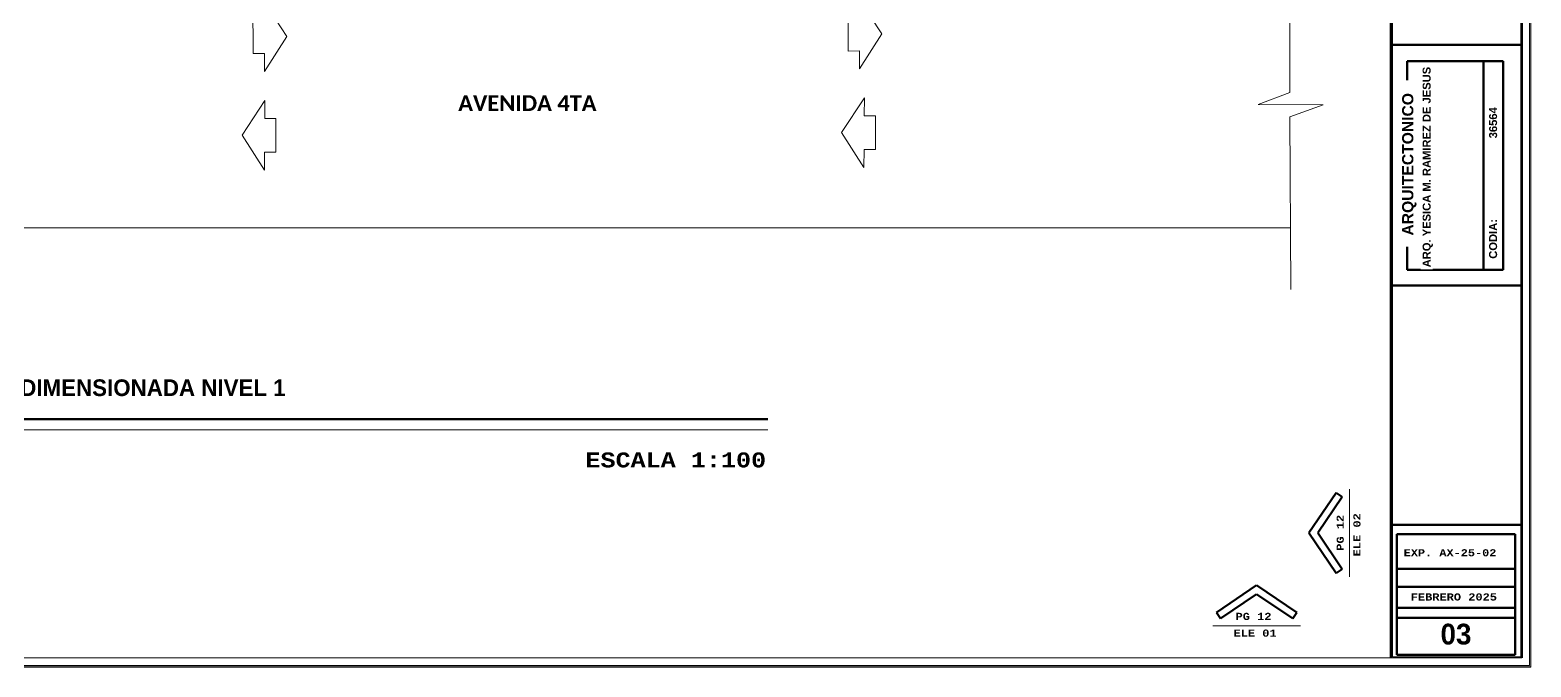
# Model space of a CAD drawing. Header units: metres. Extents: x -144 to 1000, y -717 to 29.
# Drawn here: x 218.3 to 251.6, y -589.13 to -574.98 of the extents above; entities that cross this region are included whole.
import ezdxf

# ---------------------------------------------------------------- set-up
doc = ezdxf.new("R2010")
doc.units = ezdxf.units.M
doc.layers.get('0').update_dxf_attribs({"color": 1})
for name, color, linetype, lineweight in [('A-DETL', 1, 'Continuous', 9), ('A-DETL-GENF', 1, 'Continuous', 9), ('A-DETL-THIN', 1, 'Continuous', 9), ('G-ANNO-TEXT', 2, 'Continuous', 9), ('G-ANNO-TTLB', 3, 'Continuous', 18), ('G-ANNO-TTLB-WIDE', 1, 'Continuous', 70), ('G-IMPT', 1, 'Continuous', 9)]:
    doc.layers.add(name, color=color, linetype=linetype, lineweight=lineweight)
doc.styles.add('Arial_B', font='arialbd.ttf', dxfattribs={"height": 0.0025})
doc.styles.add('Arial_B_1', font='arialbd.ttf', dxfattribs={"height": 0.001786})
doc.styles.add('Britannic Bold_B_6', font='', dxfattribs={"height": 0.005})
doc.styles.add('Britannic Bold_B_8', font='', dxfattribs={"height": 0.006})
doc.styles.add('Calibri_B_6', font='calibrib.ttf', dxfattribs={"width": 0.9})
doc.styles.add('Courier New_B_2', font='courbd.ttf', dxfattribs={"height": 0.0016})
doc.styles.add('Courier New_B_3', font='courbd.ttf', dxfattribs={"height": 0.2625})
doc.styles.add('Courier New_B_4', font='courbd.ttf', dxfattribs={"height": 0.001587})
doc.styles.add('Courier New_B_8', font='courbd.ttf', dxfattribs={"height": 0.0035})
doc.styles.get('Britannic Bold_B_6').set_extended_font_data('Britannic Bold', bold=True)
doc.styles.get('Britannic Bold_B_8').set_extended_font_data('Britannic Bold', bold=True)

# ---------------------------------------------------------------- blocks, each defined once
blk = doc.blocks.new('tarjeta de nathalie 00')
at = {"layer": 'G-IMPT', "lineweight": 9}
h = blk.add_hatch(color=3, dxfattribs=at)
h.paths.add_polyline_path([(-145.23888, -717.38489), (-145.21019, -717.38489), (-145.21019, -716.89355), (-145.21019, -716.79934), (-145.23888, -716.79934), (-145.23888, -716.89379)])
h.paths.add_polyline_path([(-145.20996, -716.7991), (-145.20996, -717.3851), (-145.2392, -717.3851), (-145.2392, -716.7991)])
h.paths.add_polyline_path([(-145.23902, -717.3868), (-145.20826, -717.3868), (-145.20826, -716.7974), (-145.2392, -716.7974), (-146.09866, -716.7974), (-146.09866, -717.3868)])
h.paths.add_polyline_path([(-145.20795, -716.79707), (-145.20795, -717.3871), (-146.09898, -717.3871), (-146.09898, -716.79707)])
at = {"layer": 'G-ANNO-TTLB', "color": 3}
for p, q in [((-145.20826, -716.7974), (-145.20826, -717.3868)), ((-145.20795, -717.3871), (-145.20795, -716.79707)), ((-145.20795, -717.38713), (-145.20795, -716.79707)), ((-145.2392, -716.7991), (-145.2392, -717.3851)), ((-145.20996, -717.3851), (-145.20996, -716.7991)), ((-145.23888, -717.38489), (-145.23888, -716.89379)), ((-145.21019, -716.89355), (-145.21019, -717.38489)), ((-145.21019, -717.38489), (-145.23888, -717.38489)), ((-146.09898, -717.3871), (-145.20795, -717.3871)), ((-146.09898, -717.38713), (-145.20795, -717.38713)), ((-145.20996, -717.3851), (-146.09696, -717.3851)), ((-145.2392, -717.3851), (-145.20996, -717.3851)), ((-145.20826, -717.3868), (-145.23902, -717.3868))]:
    blk.add_line(p, q, dxfattribs=at)
at = {"layer": 'G-ANNO-TTLB'}
blk.add_line((-145.23902, -717.3868), (-146.09866, -717.3868), dxfattribs=at)
at = {"layer": 'G-ANNO-TTLB-WIDE', "color": 3}
for p, q in [((-145.2392, -716.7991), (-145.2392, -717.3851)), ((-145.20996, -716.7991), (-145.20996, -717.3851)), ((-145.2392, -717.24821), (-145.20996, -717.24821)), ((-145.2392, -717.30194), (-145.2392, -717.24821)), ((-145.20996, -717.24821), (-145.20996, -717.30194)), ((-145.23559, -717.25789), (-145.23559, -717.25185)), ((-145.23559, -717.25185), (-145.21413, -717.25185)), ((-145.21856, -717.29848), (-145.21856, -717.25185)), ((-145.21413, -717.25185), (-145.21413, -717.29848)), ((-145.23559, -717.29848), (-145.23559, -717.29331)), ((-145.21413, -717.29848), (-145.23559, -717.29848)), ((-145.20996, -717.30194), (-145.2392, -717.30194)), ((-145.2392, -717.35541), (-145.20996, -717.35541)), ((-145.23791, -717.35747), (-145.21146, -717.35747)), ((-145.23791, -717.3844), (-145.23791, -717.35747)), ((-145.21146, -717.35747), (-145.21146, -717.3844)), ((-145.23791, -717.36524), (-145.23791, -717.36926)), ((-145.21146, -717.36524), (-145.23791, -717.36524)), ((-145.21146, -717.36926), (-145.21146, -717.36524)), ((-145.23791, -717.36926), (-145.21146, -717.36926)), ((-145.23791, -717.3739), (-145.22469, -717.3739)), ((-145.23791, -717.3844), (-145.23791, -717.3739)), ((-145.23791, -717.3739), (-145.21146, -717.3739)), ((-145.23791, -717.37615), (-145.23791, -717.3739)), ((-145.22469, -717.3739), (-145.21146, -717.3739)), ((-145.21146, -717.3739), (-145.21146, -717.3844)), ((-145.21146, -717.3739), (-145.21146, -717.37615)), ((-145.21146, -717.37615), (-145.23791, -717.37615)), ((-145.21146, -717.3844), (-145.23791, -717.3844)), ((-145.22469, -717.3844), (-145.23791, -717.3844)), ((-145.21146, -717.3844), (-145.22469, -717.3844))]:
    blk.add_line(p, q, dxfattribs=at)
at = {"layer": 'G-ANNO-TTLB', "lineweight": 9, "attachment_point": 1}
for s, insert, char_height, width, style in [('EXP. AX-25-02', (-145.23635, -717.36083), 0.0015875, 0.027097, 'Courier New_B_4'), ('FEBRERO 2025', (-145.23478, -717.37069), 0.0016, 0.0250126, 'Courier New_B_3')]:
    blk.add_mtext(s, dxfattribs=dict(at, insert=insert, char_height=char_height, width=width, style=style))
at = {"layer": 'G-ANNO-TTLB', "lineweight": 9, "attachment_point": 1, "rotation": 90, "bg_fill": 3, "box_fill_scale": 1.25, "bg_fill_color": 256, "bg_fill_true_color": 13158600, "bg_fill_transparency": 0}
for s, insert, char_height, width, style in [('CODIA:                          36564', (-145.2173, -717.29598), 0.0017859, 0.0412887, 'Arial_B_1'), ('ARQUITECTONICO', (-145.2367, -717.2908), 0.0025, 0.0340148, 'Arial_B')]:
    blk.add_mtext(s, dxfattribs=dict(at, insert=insert, char_height=char_height, width=width, style=style))
at = {"layer": 'G-ANNO-TTLB', "lineweight": 9, "insert": (-145.23213, -717.2979), "char_height": 0.0017859, "width": 0.0453611, "attachment_point": 1, "rotation": 90, "style": 'Arial_B_1', "bg_fill": 3, "box_fill_scale": 1.25, "bg_fill_color": 256, "bg_fill_true_color": 13158600, "bg_fill_transparency": 0}
blk.add_mtext('\\pxt4;ARQ. YESICA M. RAMIREZ DE JESUS', dxfattribs=at)
blk = doc.blocks.new('A$C4d52d4f2')
at = {"layer": 'A-DETL', "color": 7, "lineweight": 100}
for p, q in [((-0.04347, -0.55119), (-0.04953, -0.56017)), ((-0.0421, -0.55211), (-0.04754, -0.56017)), ((-0.04347, -0.55119), (-0.0421, -0.55211)), ((-0.04347, -0.56916), (-0.04953, -0.56017)), ((-0.0421, -0.56824), (-0.04754, -0.56017)), ((-0.04347, -0.56916), (-0.0421, -0.56824)), ((-0.07018, -0.5779), (-0.0612, -0.57184)), ((-0.05221, -0.5779), (-0.0612, -0.57184)), ((-0.06926, -0.57927), (-0.0612, -0.57383)), ((-0.05314, -0.57927), (-0.0612, -0.57383)), ((-0.07018, -0.5779), (-0.06926, -0.57927)), ((-0.05221, -0.5779), (-0.05314, -0.57927))]:
    blk.add_line(p, q, dxfattribs=at)
at = {"layer": 'A-DETL-THIN', "lineweight": 18}
for p, q in [((-0.04047, -0.55038), (-0.04047, -0.56996)), ((-0.07099, -0.58091), (-0.05141, -0.58091))]:
    blk.add_line(p, q, dxfattribs=at)
at = {"layer": 'G-ANNO-TEXT', "char_height": 0.0016, "attachment_point": 1, "rotation": 90, "style": 'Courier New_B_2'}
for s, insert, width in [('PG 12', (-0.04336, -0.56414), 0.0104219), ('ELE 02', (-0.03963, -0.56539), 0.0125063)]:
    blk.add_mtext(s, dxfattribs=dict(at, insert=insert, width=width))
at = {"layer": 'G-ANNO-TEXT', "char_height": 0.0016, "attachment_point": 1, "style": 'Courier New_B_2'}
for s, insert, width in [('PG 12', (-0.0659, -0.57801), 0.0104219), ('ELE 01', (-0.06637, -0.58174), 0.0125063)]:
    blk.add_mtext(s, dxfattribs=dict(at, insert=insert, width=width))
blk = doc.blocks.new('W')
at = {"layer": 'A-DETL-GENF'}
for p, q in [((220.999, -512.839), (221.503, -513.612)), ((234.199, -512.781), (234.702, -513.554)), ((220.753, -513.615), (220.751, -513.24)), ((233.952, -513.557), (233.951, -513.182)), ((220.753, -513.615), (220.754, -513.99)), ((221.006, -514.389), (221.503, -513.612)), ((233.952, -513.557), (233.954, -513.932)), ((234.206, -514.331), (234.702, -513.554)), ((220.754, -513.99), (221.004, -513.989)), ((221.004, -513.989), (221.006, -514.389)), ((233.954, -513.932), (234.204, -513.931)), ((234.204, -513.931), (234.206, -514.331)), ((221.013, -515.028), (220.509, -515.801)), ((221.011, -515.428), (221.013, -515.028)), ((234.313, -514.971), (233.809, -515.743)), ((234.311, -515.371), (234.313, -514.971)), ((221.261, -515.429), (221.011, -515.428)), ((221.259, -515.804), (221.261, -515.429)), ((234.561, -515.372), (234.311, -515.371)), ((234.559, -515.747), (234.561, -515.372)), ((234.305, -516.521), (233.809, -515.743)), ((234.559, -515.747), (234.557, -516.122)), ((221.005, -516.578), (220.509, -515.801)), ((221.259, -515.804), (221.257, -516.179)), ((221.007, -516.178), (221.005, -516.578)), ((221.257, -516.179), (221.007, -516.178)), ((234.307, -516.121), (234.305, -516.521)), ((234.557, -516.122), (234.307, -516.121))]:
    blk.add_line(p, q, dxfattribs=at)
at = {"layer": 'A-DETL-THIN'}
for p, q in [((243.752, -510.786), (243.752, -514.853)), ((243.049, -515.12), (243.752, -514.853)), ((243.049, -515.12), (244.494, -515.127)), ((244.494, -515.127), (243.754, -515.392)), ((243.754, -515.392), (243.771, -519.229)), ((211.219, -517.861), (243.752, -517.861))]:
    blk.add_line(p, q, dxfattribs=at)
at = {"layer": 'G-ANNO-TEXT', "style": 'Calibri_B_6'}
blk.add_text('AVENIDA 4TA', height=0.35, dxfattribs=at).set_placement((225.305, -515.264))

msp = doc.modelspace()

# ---------------------------------------------------------------- block references
at = {"xscale": 99.43160266323505, "yscale": 99.43160266323505, "zscale": 99.43160266323505}
msp.add_blockref('tarjeta de nathalie 00', (14689.86, 70741.827), dxfattribs=at)

# ---------------------------------------------------------------- next in the draw order: linework, layer by layer
at = {"layer": 'A-DETL', "lineweight": 100, "ltscale": 100}
msp.add_line((214.587, -583.626), (234.67, -583.626), dxfattribs=at)
at = {"layer": 'A-DETL-THIN', "lineweight": 18}
msp.add_line((214.587, -583.857), (234.67, -583.857), dxfattribs=at)

# ---------------------------------------------------------------- next in the draw order: block references
at = {"xscale": 99.43160273753426, "yscale": 99.43160273753426, "zscale": 99.43160273753426}
msp.add_blockref('A$C4d52d4f2', (251.6, -530.45), dxfattribs=at)

# ---------------------------------------------------------------- next in the draw order: texts
at = {"layer": 'G-ANNO-TEXT'}
for s, height, style, p in [('PLANTA ARQ. DIMENSIONADA NIVEL 1', 0.37028, 'Britannic Bold_B_8', (214.566, -583.11)), ('ESCALA 1:100', 0.3333, 'Courier New_B_8', (230.625, -584.695))]:
    msp.add_text(s, height=height, dxfattribs=dict(at, style=style)).set_placement(p)
at = {"layer": 'G-ANNO-TTLB', "style": 'Britannic Bold_B_6'}
msp.add_text('03', height=0.4606, dxfattribs=at).set_placement((249.594, -588.625))

# ---------------------------------------------------------------- next in the draw order: block references
at = {"color": 3}
msp.add_blockref('W', (2.499, -61.518), dxfattribs=at)

doc.saveas('drawing.dxf')
